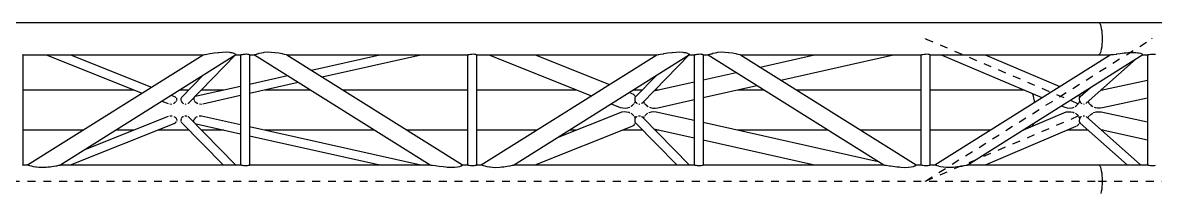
# Model space of a CAD drawing. Header units: millimetres. Extents: x 149919 to 150445, y 136651 to 136866.
# Drawn here: x 150405.16 to 150419.48, y 136773.93 to 136776.08 of the extents above; entities that cross this region are included whole.
import ezdxf

# ---------------------------------------------------------------- set-up
doc = ezdxf.new("R2010")
doc.units = ezdxf.units.MM
doc.header["$LTSCALE"] = 0.25
doc.linetypes.add('CENTER', pattern=[50.8, 31.75, -6.35, 6.35, -6.35])
doc.linetypes.add('XKITLINE00', pattern=[0])

# ---------------------------------------------------------------- blocks, each defined once
blk = doc.blocks.new('çatıı')
at = {"color": 8, "linetype": 'XKITLINE00'}
for p, q in [((26261.4, 12570.6), (27695.3, 12570.6)), ((27695.3, 12570.6), (27696.2, 12570.3)), ((27695.3, 12570.6), (29017.3, 12570.6)), ((27695.3, 12570.6), (27696.2, 12570.3)), ((27696.2, 12570.3), (27696.9, 12569.4)), ((27696.2, 12570.3), (27696.9, 12569.4)), ((27696.9, 12569.4), (27697.7, 12567.9)), ((27696.9, 12569.4), (27697.7, 12567.9)), ((27697.7, 12567.9), (27698.3, 12565.8)), ((27697.7, 12567.9), (27698.3, 12565.8)), ((27698.3, 12565.8), (27698.9, 12563.3)), ((27698.9, 12563.3), (27699.4, 12560.4)), ((27699.4, 12560.4), (27699.7, 12557.2)), ((27699.7, 12557.2), (27699.9, 12553.8)), ((27699.9, 12546.7), (27699.7, 12543.3)), ((27699.9, 12553.8), (27700, 12550.3)), ((27700, 12550.3), (27699.9, 12546.7)), ((26568.2, 12530.8), (26571.6, 12531.4)), ((26571.6, 12531.4), (26572.2, 12531.5)), ((26572.2, 12531.5), (26577.2, 12532.3)), ((26577.2, 12532.3), (26582.4, 12532.9)), ((26582.4, 12532.9), (26583.1, 12533)), ((26583.1, 12533), (26587.7, 12533.4)), ((26587.7, 12533.4), (26592.5, 12533.5)), ((26592.5, 12533.5), (26596.5, 12533.2)), ((26596.5, 12533.2), (26597.8, 12533)), ((26597.8, 12533), (26599.7, 12532.7)), ((26599.7, 12532.7), (26602.1, 12532)), ((26602.1, 12532), (26603.1, 12531.4)), ((26603.1, 12531.4), (26603.6, 12531.2)), ((26603.6, 12531.2), (26604.5, 12530.6)), ((26614.5, 12530.7), (26616.3, 12530.9)), ((26616.3, 12530.9), (26618, 12531)), ((26618, 12531), (26619.6, 12530.8)), ((26630, 12530.5), (26631.7, 12531.1)), ((26631.7, 12531.1), (26632.7, 12531.3)), ((26632.7, 12531.3), (26634, 12531.9)), ((26634, 12531.9), (26637, 12532.6)), ((26637, 12532.6), (26639.5, 12532.9)), ((26639.5, 12532.9), (26640.6, 12533.2)), ((26640.6, 12533.2), (26644.7, 12533.5)), ((26644.7, 12533.5), (26649.4, 12533.4)), ((26649.4, 12533.4), (26654.1, 12532.9)), ((26654.1, 12532.9), (26654.3, 12532.9)), ((26654.3, 12532.9), (26659, 12532.3)), ((26659, 12532.3), (26663.2, 12531.5)), ((26663.2, 12531.5), (26663.9, 12531.3)), ((26663.9, 12531.3), (26666.4, 12530.9)), ((26666.4, 12530.9), (26668.2, 12530.3)), ((26901.3, 12530.7), (26903.1, 12530.9)), ((26903.1, 12530.9), (26904.8, 12531)), ((26904.8, 12531), (26906.4, 12530.8)), ((27141.7, 12530.8), (27145.2, 12531.3)), ((27145.2, 12531.3), (27145.7, 12531.5)), ((27145.7, 12531.5), (27150.7, 12532.3)), ((27150.7, 12532.3), (27155.9, 12532.9)), ((27155.9, 12532.9), (27156.7, 12532.9)), ((27156.7, 12532.9), (27161.2, 12533.4)), ((27161.2, 12533.4), (27166, 12533.5)), ((27166, 12533.5), (27170, 12533.2)), ((27170, 12533.2), (27171.3, 12532.9)), ((27171.3, 12532.9), (27173.3, 12532.7)), ((27173.3, 12532.7), (27175.7, 12532)), ((27175.7, 12532), (27176.7, 12531.3)), ((27176.7, 12531.3), (27177.2, 12531.2)), ((27177.2, 12531.2), (27178.1, 12530.6)), ((27188.1, 12530.7), (27189.9, 12530.9)), ((27189.9, 12530.9), (27191.6, 12531)), ((27191.6, 12531), (27193.2, 12530.8)), ((27203.6, 12530.5), (27205.4, 12531.1)), ((27205.4, 12531.1), (27206.3, 12531.3)), ((27206.3, 12531.3), (27207.6, 12531.9)), ((27207.6, 12531.9), (27210.6, 12532.6)), ((27210.6, 12532.6), (27213, 12532.9)), ((27213, 12532.9), (27214.2, 12533.1)), ((27214.2, 12533.1), (27218.3, 12533.5)), ((27218.3, 12533.5), (27223, 12533.4)), ((27223, 12533.4), (27227.7, 12532.9)), ((27227.7, 12532.9), (27228, 12532.9)), ((27228, 12532.9), (27232.6, 12532.3)), ((27232.6, 12532.3), (27236.8, 12531.5)), ((27236.8, 12531.5), (27237.5, 12531.3)), ((27237.5, 12531.3), (27240, 12530.9)), ((27474.9, 12530.7), (27476.6, 12530.9)), ((27476.6, 12530.9), (27478.4, 12531)), ((27478.4, 12531), (27480, 12530.8)), ((27696.9, 12531.2), (27696.2, 12530.3)), ((27696.9, 12531.2), (27696.2, 12530.3)), ((27697.7, 12532.7), (27696.9, 12531.2)), ((27697.7, 12532.7), (27696.9, 12531.2)), ((27698.3, 12534.7), (27697.7, 12532.7)), ((27698.3, 12534.7), (27697.7, 12532.7)), ((27698.9, 12537.2), (27698.3, 12534.7)), ((27699.4, 12540.1), (27698.9, 12537.2)), ((27699.7, 12543.3), (27699.4, 12540.1)), ((27714.2, 12530.4), (27718, 12530.9)), ((27718, 12530.9), (27718.7, 12531)), ((27718.7, 12531), (27722.9, 12531.7)), ((27722.9, 12531.7), (27728, 12532.3)), ((27728, 12532.3), (27730.4, 12532.4)), ((27730.4, 12532.4), (27733.3, 12532.8)), ((27733.3, 12532.8), (27738.3, 12533)), ((27738.3, 12533), (27742.5, 12532.8)), ((27742.5, 12532.8), (27744.7, 12532.4)), ((27744.7, 12532.4), (27745.8, 12532.3)), ((27745.8, 12532.3), (27748.4, 12531.8)), ((27748.4, 12531.8), (27750, 12531)), ((27750, 12531), (27751, 12530.5)), ((27761.1, 12530.7), (27762.9, 12530.9)), ((27762.9, 12530.9), (27764.6, 12530.9)), ((27764.6, 12530.9), (27766.2, 12530.8)), ((26334.9, 12530.3), (26335.2, 12530.1)), ((26335.2, 12530.1), (26335.2, 12390.5)), ((26335.2, 12530), (26563.5, 12530)), ((26341.3, 12390.6), (26563.4, 12530)), ((26364.9, 12530), (26486.1, 12481.5)), ((26382.2, 12390.5), (26604.7, 12530.2)), ((26395.5, 12530), (26498, 12489)), ((26604.1, 12529.8), (26545.5, 12469.7)), ((26563.4, 12529.9), (26563.5, 12530)), ((26563.5, 12530), (26563.4, 12529.9)), ((26563.5, 12530), (26565.2, 12530.3)), ((26565.2, 12530.3), (26565.9, 12530.3)), ((26565.9, 12530.3), (26568.2, 12530.8)), ((26604.5, 12530.6), (26604.4, 12530.3)), ((26604.4, 12530.3), (26604.7, 12530.2)), ((26604.4, 12530), (26610.8, 12530)), ((26610.6, 12530), (26610.6, 12390.6)), ((26610.7, 12530), (26610.8, 12529.9)), ((26610.8, 12530), (26611.6, 12530.2)), ((26610.8, 12529.9), (26610.8, 12530)), ((26611.6, 12530.2), (26612.8, 12530.3)), ((26612.8, 12530.3), (26612.9, 12530.4)), ((26612.9, 12530.4), (26614.5, 12530.7)), ((26619.6, 12530.8), (26620.9, 12530.6)), ((26620.9, 12530.6), (26621.3, 12530.3)), ((26621.3, 12530.3), (26621.7, 12530.3)), ((26621.7, 12530.3), (26622, 12530.1)), ((26622, 12530.1), (26622, 12390.5)), ((26622, 12530), (26628.5, 12530)), ((26628.1, 12530), (26628.4, 12529.9)), ((26628.1, 12530), (26850.2, 12390.6)), ((26628.4, 12529.9), (26628.7, 12530.1)), ((26628.7, 12530.1), (26629.8, 12530.3)), ((26629.8, 12530.3), (26630, 12530.5)), ((26668.2, 12530.3), (26668.5, 12530.3)), ((26668.5, 12530.3), (26669.1, 12530)), ((26669.1, 12530), (26897.6, 12530)), ((26669.1, 12530), (26891.2, 12390.6)), ((26700.2, 12510.5), (26786.9, 12530)), ((26713.7, 12502), (26838.4, 12530)), ((26897.4, 12530), (26897.4, 12390.6)), ((26897.5, 12530), (26897.6, 12529.9)), ((26897.6, 12530), (26898.4, 12530.2)), ((26897.6, 12529.9), (26897.6, 12530)), ((26898.4, 12530.2), (26899.6, 12530.3)), ((26899.6, 12530.3), (26899.7, 12530.4)), ((26899.7, 12530.4), (26901.3, 12530.7)), ((26906.4, 12530.8), (26907.7, 12530.6)), ((26907.7, 12530.6), (26908.1, 12530.3)), ((26908.1, 12530.3), (26908.5, 12530.3)), ((26908.5, 12530.3), (26908.8, 12530.1)), ((26908.8, 12530.1), (26908.8, 12390.5)), ((26908.8, 12530), (27137.1, 12530)), ((26914.9, 12390.6), (27137, 12530)), ((26924.4, 12530), (27054.2, 12478)), ((26955.8, 12390.5), (27178.3, 12530.2)), ((26983.2, 12530), (27077.1, 12492.4)), ((27177.7, 12529.8), (27119.1, 12469.7)), ((27137, 12529.9), (27137.1, 12530)), ((27137, 12530), (27137, 12529.9)), ((27137.1, 12530), (27138.7, 12530.3)), ((27138.7, 12530.3), (27139.5, 12530.3)), ((27139.5, 12530.3), (27141.7, 12530.8)), ((27178.1, 12530.6), (27178, 12530.3)), ((27178, 12530.3), (27178.3, 12530.2)), ((27178, 12530), (27184.4, 12530)), ((27184.2, 12530), (27184.2, 12390.6)), ((27184.3, 12530), (27184.4, 12529.9)), ((27184.4, 12530), (27185.2, 12530.2)), ((27184.4, 12529.9), (27184.4, 12530)), ((27185.2, 12530.2), (27186.3, 12530.3)), ((27186.3, 12530.3), (27186.5, 12530.4)), ((27186.5, 12530.4), (27188.1, 12530.7)), ((27193.2, 12530.8), (27194.5, 12530.6)), ((27194.5, 12530.6), (27194.9, 12530.3)), ((27194.9, 12530.3), (27195.3, 12530.3)), ((27195.3, 12530.3), (27195.6, 12530.1)), ((27195.6, 12530.1), (27195.6, 12390.5)), ((27195.6, 12530), (27202.1, 12530)), ((27201.7, 12530), (27202, 12529.9)), ((27201.7, 12530), (27423.8, 12390.6)), ((27202, 12529.9), (27202.3, 12530.1)), ((27202.3, 12530.1), (27203.4, 12530.3)), ((27203.4, 12530.3), (27203.6, 12530.5)), ((27240, 12530.9), (27241.8, 12530.3)), ((27241.8, 12530.3), (27242.1, 12530.3)), ((27242.1, 12530.3), (27242.7, 12530)), ((27242.7, 12530), (27471.2, 12530)), ((27242.7, 12530), (27464.8, 12390.6)), ((27267.4, 12514.5), (27336.3, 12530)), ((27293.7, 12498), (27436.2, 12530)), ((27470.9, 12530), (27470.9, 12390.6)), ((27471.1, 12530), (27471.2, 12529.9)), ((27471.2, 12530), (27472, 12530.2)), ((27471.2, 12529.9), (27471.2, 12530)), ((27472, 12530.2), (27473.1, 12530.3)), ((27473.1, 12530.3), (27473.3, 12530.4)), ((27473.3, 12530.4), (27474.9, 12530.7)), ((27480, 12530.8), (27481.3, 12530.6)), ((27481.3, 12530.6), (27481.7, 12530.3)), ((27481.7, 12530.3), (27482.1, 12530.3)), ((27482.1, 12530.3), (27482.3, 12530.1)), ((27482.3, 12530.1), (27482.3, 12390.5)), ((27482.3, 12530), (27695.3, 12530)), ((27488.4, 12390.6), (27710.1, 12530)), ((27496.5, 12530), (27623.9, 12475.8)), ((27529.3, 12390.5), (27751.3, 12530.1)), ((27552.1, 12530), (27646.3, 12489.9)), ((27679.9, 12468.6), (27742.8, 12524.8)), ((27695.3, 12530), (27696.2, 12530.3)), ((27695.3, 12530), (27696.2, 12530.3)), ((27695.3, 12530), (27710.6, 12530)), ((27710.2, 12529.9), (27711.5, 12530.1)), ((27710.2, 12529.9), (27710.2, 12530)), ((27710.2, 12529.9), (27710.2, 12529.9)), ((27711.5, 12530.1), (27712.8, 12530.2)), ((27712.8, 12530.2), (27714.2, 12530.4)), ((27751, 12530.5), (27751, 12530.2)), ((27751, 12530.2), (27751.3, 12530.1)), ((27751.1, 12530), (27757.5, 12530)), ((27757.2, 12530), (27757.2, 12390.6)), ((27757.3, 12530), (27757.4, 12529.9)), ((27757.4, 12530), (27758.2, 12530.2)), ((27757.4, 12529.9), (27757.4, 12530)), ((27758.2, 12530.2), (27759.5, 12530.3)), ((27759.5, 12530.3), (27761.1, 12530.7)), ((27759.5, 12530.3), (27759.5, 12530.3)), ((27766.2, 12530.8), (27767.5, 12530.6)), ((26563.3, 12504.1), (26535.9, 12476.1)), ((26622, 12492.9), (26669.9, 12503.7)), ((27136.9, 12504.1), (27109.6, 12476.2)), ((27195.6, 12498.4), (27237.1, 12507.7)), ((26553.4, 12477.6), (26610.6, 12490.4)), ((26622, 12481.4), (26683.5, 12495.2)), ((27133.3, 12484.4), (27184.2, 12495.8)), ((27195.6, 12475.9), (27263.5, 12491.2)), ((27672.4, 12477.2), (27685.2, 12488.5)), ((27698.3, 12485.1), (27757.2, 12498)), ((26335.2, 12485.7), (26475.6, 12485.7)), ((26523.1, 12478.9), (26526.9, 12477.4)), ((26526.9, 12477.4), (26528, 12476.8)), ((26528, 12476.8), (26528.4, 12476.5)), ((26528.4, 12476.5), (26529.3, 12475.5)), ((26529.5, 12474.9), (26529.8, 12473.8)), ((26529.8, 12473.8), (26529.7, 12473.5)), ((26533.9, 12485.7), (26545.2, 12485.7)), ((26535.3, 12474.8), (26535.2, 12473.5)), ((26535.3, 12474.9), (26535.3, 12474.8)), ((26535.9, 12476.1), (26535.6, 12475.5)), ((26552, 12476.5), (26551.4, 12475.6)), ((26551.4, 12475.6), (26551.4, 12475.5)), ((26551.4, 12474.9), (26551.4, 12474.1)), ((26551.4, 12474.1), (26551.6, 12473.5)), ((26552.4, 12476.9), (26553.4, 12477.6)), ((26561, 12485.7), (26589.6, 12485.7)), ((26563, 12468.1), (26610.6, 12478.8)), ((26641.2, 12485.7), (26698.7, 12485.7)), ((26739.7, 12485.7), (26897.4, 12485.7)), ((26908.8, 12485.7), (27035.1, 12485.7)), ((27102.2, 12482.4), (27104.4, 12481.5)), ((27104.4, 12481.5), (27105.4, 12481)), ((27106.4, 12480.6), (27106.6, 12480.5)), ((27106.6, 12480.5), (27107.7, 12479.6)), ((27107.5, 12485.7), (27118.8, 12485.7)), ((27107.7, 12479.6), (27108.2, 12479.2)), ((27108.2, 12479.2), (27108.7, 12478.5)), ((27109.1, 12478), (27109.4, 12477.5)), ((27109.2, 12475.1), (27109.1, 12473.6)), ((27109.3, 12475.5), (27109.2, 12475.1)), ((27109.6, 12476.2), (27109.3, 12475.5)), ((27109.4, 12477.5), (27109.5, 12476.8)), ((27109.5, 12476.8), (27109.7, 12476.3)), ((27134.6, 12485.7), (27139, 12485.7)), ((27238.9, 12485.7), (27272.3, 12485.7)), ((27313.3, 12485.7), (27470.9, 12485.7)), ((27482.3, 12485.7), (27600.6, 12485.7)), ((27612.1, 12480.8), (27612.8, 12478.2)), ((27612.1, 12480.8), (27612.8, 12478.2)), ((27612.8, 12478.2), (27613.4, 12475.2)), ((27612.8, 12478.2), (27613.4, 12475.2)), ((27613.4, 12475.2), (27613.9, 12471.8)), ((27613.4, 12475.2), (27613.9, 12471.8)), ((27670, 12479), (27670.4, 12478.5)), ((27670.8, 12478), (27671, 12477.6)), ((27671, 12477.6), (27671.2, 12476.8)), ((27671.3, 12475.4), (27671.1, 12475)), ((27671.1, 12475), (27671.1, 12473.5)), ((27671.2, 12476.8), (27671.5, 12476.2)), ((27671.4, 12476.2), (27671.3, 12475.4)), ((27672, 12476.8), (27671.5, 12476.2)), ((27672.4, 12477.2), (27672, 12476.8)), ((27680.6, 12485.7), (27682, 12485.7)), ((27699, 12485.7), (27701, 12485.7)), ((27700.4, 12463.1), (27757.2, 12475.6)), ((26511.2, 12471.4), (26519, 12468.3)), ((26521.1, 12467.8), (26523.4, 12467.7)), ((26521.1, 12467.8), (26521.1, 12467.8)), ((26523.4, 12467.7), (26523.5, 12467.8)), ((26525.9, 12468.4), (26527.3, 12469.2)), ((26528, 12470), (26527.3, 12469.2)), ((26528, 12470), (26528.7, 12470.6)), ((26529.2, 12471.5), (26528.7, 12470.6)), ((26529.7, 12473.5), (26529.6, 12472.1)), ((26529.6, 12472.1), (26529.6, 12472.1)), ((26535.2, 12473.5), (26535.2, 12473.2)), ((26535.2, 12473.2), (26535.4, 12472.1)), ((26535.6, 12471.5), (26536.5, 12470.1)), ((26536.5, 12470.1), (26536.6, 12470)), ((26536.6, 12470), (26537.7, 12468.9)), ((26537.7, 12468.9), (26538.5, 12468.4)), ((26540.6, 12467.8), (26541, 12467.7)), ((26541, 12467.7), (26541.7, 12467.8)), ((26544, 12468.4), (26544.3, 12468.6)), ((26544.3, 12468.6), (26545.5, 12469.7)), ((26545.5, 12469.9), (26545.5, 12469.7)), ((26551.6, 12473.5), (26551.9, 12472.5)), ((26551.9, 12472.5), (26552.2, 12472.1)), ((26552.6, 12471.5), (26553, 12470.9)), ((26553, 12470.9), (26554.1, 12470)), ((26554.1, 12470), (26554.6, 12469.5)), ((26554.6, 12469.5), (26556.5, 12468.4)), ((26558.6, 12467.8), (26560.9, 12467.7)), ((26560.9, 12467.7), (26561.2, 12467.8)), ((27079.3, 12468), (27090.8, 12463.4)), ((27090.8, 12463.4), (27093.8, 12462.7)), ((27093.8, 12462.7), (27096.9, 12462.5)), ((27096.9, 12462.5), (27099.9, 12462.9)), ((27099.9, 12462.9), (27102.7, 12463.8)), ((27102.7, 12463.8), (27102.8, 12463.9)), ((27104, 12464.6), (27105.1, 12465.2)), ((27105.1, 12465.2), (27106.1, 12466.2)), ((27106.1, 12466.2), (27107.1, 12467)), ((27107.7, 12467.8), (27107.1, 12467)), ((27108.6, 12469), (27108.2, 12468.4)), ((27109, 12470), (27108.6, 12469)), ((27109.5, 12471), (27109, 12470)), ((27109.1, 12473.6), (27109.2, 12473.3)), ((27109.2, 12473.3), (27109.3, 12471.7)), ((27109.3, 12471.7), (27109.5, 12470.9)), ((27109.5, 12470.9), (27110.1, 12470.1)), ((27110.1, 12470.1), (27110.2, 12470)), ((27110.2, 12470), (27111.3, 12468.8)), ((27111.3, 12468.8), (27112.1, 12468.4)), ((27114.2, 12467.8), (27114.6, 12467.7)), ((27114.6, 12467.7), (27115.3, 12467.8)), ((27117.6, 12468.4), (27117.9, 12468.6)), ((27117.9, 12468.6), (27119.1, 12469.7)), ((27119.1, 12469.9), (27119.1, 12469.7)), ((27119.9, 12470.6), (27120.3, 12470)), ((27120.3, 12470), (27121.4, 12468.4)), ((27121.9, 12467.8), (27123.7, 12466.1)), ((27123.7, 12466.1), (27123.9, 12465.9)), ((27123.9, 12465.9), (27125.9, 12464.6)), ((27127.5, 12463.9), (27129, 12463.2)), ((27129, 12463.2), (27132, 12462.6)), ((27132, 12462.6), (27135, 12462.6)), ((27135, 12462.6), (27138.1, 12463)), ((27138.1, 12463), (27184.2, 12473.4)), ((27613.9, 12471.8), (27614.1, 12469.6)), ((27613.9, 12471.8), (27614.1, 12469.6)), ((27648.3, 12465.4), (27652.8, 12463.5)), ((27652.8, 12463.5), (27655.8, 12462.8)), ((27655.8, 12462.8), (27658.9, 12462.6)), ((27658.9, 12462.6), (27661.9, 12463)), ((27661.9, 12463), (27664.6, 12463.9)), ((27665.8, 12464.6), (27667, 12465.3)), ((27667, 12465.3), (27668, 12466.2)), ((27668, 12466.2), (27668.9, 12467.1)), ((27669.5, 12467.8), (27668.9, 12467.1)), ((27670.4, 12469.1), (27670, 12468.5)), ((27670.8, 12470), (27670.4, 12469.1)), ((27671.4, 12471.3), (27670.8, 12470)), ((27671.1, 12473.5), (27671.1, 12473.3)), ((27671.1, 12473.3), (27671.3, 12471.7)), ((27671.3, 12471.7), (27671.4, 12471.3)), ((27671.4, 12471.3), (27672.1, 12470.1)), ((27672.1, 12470.1), (27672.2, 12470)), ((27672.2, 12470), (27673.4, 12468.8)), ((27673.4, 12468.8), (27674.1, 12468.4)), ((27676.3, 12467.8), (27676.7, 12467.7)), ((27676.7, 12467.7), (27677.3, 12467.8)), ((27679.5, 12468.4), (27679.9, 12468.6)), ((27682, 12470.5), (27682.4, 12470)), ((27682.4, 12470), (27683.5, 12468.5)), ((27682.4, 12470), (27682.4, 12470)), ((27684.1, 12467.8), (27685.9, 12466.2)), ((27685.9, 12466.2), (27686.1, 12466)), ((27686.1, 12466), (27688.2, 12464.6)), ((27689.7, 12463.9), (27691.2, 12463.3)), ((27691.2, 12463.3), (27694.2, 12462.7)), ((27694.2, 12462.7), (27697.3, 12462.7)), ((27697.3, 12462.7), (27700.4, 12463.1)), ((26413, 12409.8), (26519.7, 12452.5)), ((26521.2, 12452.8), (26521.9, 12452.9)), ((26521.9, 12452.9), (26524.2, 12452.8)), ((26526.2, 12452.1), (26527.9, 12451)), ((26527.9, 12451), (26528.2, 12450.7)), ((26528.2, 12450.7), (26529.2, 12449.6)), ((26528.2, 12443.9), (26529.3, 12445)), ((26529.2, 12449.6), (26529.4, 12449.1)), ((26529.4, 12445.1), (26529.3, 12445)), ((26529.9, 12446.4), (26529.6, 12445.7)), ((26529.7, 12448.5), (26529.9, 12448)), ((26529.9, 12448), (26529.8, 12447.1)), ((26529.8, 12447.1), (26529.9, 12446.4)), ((26535.4, 12448.5), (26535.1, 12447.4)), ((26535.1, 12447.4), (26535.1, 12447.1)), ((26535.1, 12447.1), (26535.2, 12445.8)), ((26535.2, 12445.8), (26535.3, 12445.7)), ((26536.4, 12450.5), (26535.5, 12449.1)), ((26535.6, 12445.1), (26535.8, 12444.5)), ((26536.4, 12450.5), (26536.6, 12450.7)), ((26536.6, 12450.7), (26537.7, 12451.8)), ((26537.7, 12451.8), (26538.3, 12452.1)), ((26540.3, 12452.8), (26541, 12452.9)), ((26541, 12452.9), (26542.7, 12452.7)), ((26544, 12452.1), (26544.2, 12452)), ((26544.2, 12452), (26545.4, 12450.9)), ((26545.4, 12450.9), (26545.5, 12450.7)), ((26545.4, 12450.9), (26604.3, 12390.6)), ((26551.3, 12446.9), (26551.1, 12445.7)), ((26551.4, 12447.1), (26551.3, 12446.9)), ((26551.3, 12445.1), (26551.5, 12444.6)), ((26551.9, 12448.5), (26551.4, 12447.1)), ((26553.1, 12450.1), (26552.3, 12449.1)), ((26553.1, 12450.1), (26553.9, 12450.7)), ((26553.9, 12450.7), (26554.8, 12451.4)), ((26554.8, 12451.4), (26556.2, 12452.1)), ((26558.5, 12452.8), (26558.9, 12452.9)), ((26558.9, 12452.9), (26561.2, 12452.9)), ((26561.2, 12452.9), (26610.6, 12441.8)), ((27011.5, 12425.5), (27089.6, 12456.7)), ((27089.6, 12456.7), (27092.5, 12457.6)), ((27092.5, 12457.6), (27095.6, 12458.1)), ((27095.6, 12458.1), (27098.6, 12458)), ((27098.6, 12458), (27101.5, 12457.3)), ((27101.5, 12457.3), (27102.9, 12456.7)), ((27104.3, 12456), (27106.3, 12454.5)), ((27106.3, 12454.5), (27106.3, 12454.5)), ((27106.3, 12454.5), (27107.9, 12452.8)), ((27108.3, 12452.1), (27109.1, 12450.7)), ((27109.1, 12450.7), (27109.3, 12450.5)), ((27109.2, 12447.2), (27109.1, 12447)), ((27109.1, 12447), (27109.2, 12445.7)), ((27109.3, 12448.8), (27109.2, 12448.1)), ((27109.2, 12447.9), (27109.2, 12447.2)), ((27109.2, 12445.6), (27109.2, 12445.5)), ((27109.2, 12445.5), (27109.3, 12445.1)), ((27109.3, 12450.5), (27109.5, 12449.7)), ((27109.6, 12449.9), (27109.3, 12448.8)), ((27109.3, 12445.1), (27109.6, 12444.3)), ((27110, 12450.5), (27109.6, 12449.9)), ((27110, 12450.5), (27110.2, 12450.7)), ((27110.2, 12450.7), (27111.3, 12451.8)), ((27111.3, 12451.8), (27111.9, 12452.1)), ((27113.9, 12452.8), (27114.6, 12452.9)), ((27114.6, 12452.9), (27116.3, 12452.7)), ((27117.6, 12452.1), (27117.8, 12452)), ((27117.8, 12452), (27119, 12450.9)), ((27119, 12450.9), (27119.1, 12450.7)), ((27119, 12450.9), (27177.9, 12390.6)), ((27120.2, 12450.7), (27119.7, 12450)), ((27120.8, 12451.7), (27120.2, 12450.7)), ((27121.1, 12452.1), (27120.8, 12451.7)), ((27122.6, 12453.7), (27121.8, 12452.8)), ((27122.6, 12453.7), (27123.6, 12454.5)), ((27123.6, 12454.5), (27124.8, 12455.5)), ((27124.8, 12455.5), (27125.7, 12456)), ((27127, 12456.7), (27127.3, 12456.8)), ((27127.3, 12456.8), (27130.1, 12457.7)), ((27130.1, 12457.7), (27133.2, 12458.1)), ((27133.2, 12458.1), (27136.2, 12457.9)), ((27136.2, 12457.9), (27184.2, 12447.1)), ((27598.7, 12434.1), (27651.5, 12456.6)), ((27651.5, 12456.6), (27654.4, 12457.6)), ((27654.4, 12457.6), (27657.5, 12458)), ((27657.5, 12458), (27660.5, 12457.9)), ((27660.5, 12457.9), (27663.4, 12457.2)), ((27663.4, 12457.2), (27664.6, 12456.7)), ((27666.1, 12456), (27668.1, 12454.5)), ((27668.1, 12454.5), (27668.2, 12454.4)), ((27668.2, 12454.4), (27669.7, 12452.8)), ((27670.1, 12452.1), (27670.9, 12450.6)), ((27670.9, 12450.6), (27671, 12450.4)), ((27671, 12450.4), (27671.4, 12449.4)), ((27671.2, 12447.9), (27671.1, 12447.3)), ((27671.1, 12447.3), (27671.1, 12447.1)), ((27671.1, 12447.1), (27671.1, 12445.7)), ((27671.1, 12445.6), (27671.1, 12445.5)), ((27671.1, 12445.5), (27671.3, 12445.1)), ((27671.3, 12448.9), (27671.2, 12448)), ((27671.4, 12449.5), (27671.3, 12448.9)), ((27671.3, 12445.1), (27671.4, 12444.4)), ((27672, 12450.5), (27671.4, 12449.5)), ((27672, 12450.5), (27672.2, 12450.6)), ((27672.2, 12450.6), (27673.3, 12451.8)), ((27673.3, 12451.8), (27674, 12452.1)), ((27676, 12452.8), (27676.6, 12452.9)), ((27676.6, 12452.9), (27677.6, 12452.8)), ((27679.6, 12452.1), (27679.8, 12452)), ((27679.8, 12452), (27748.6, 12390.6)), ((27682.3, 12450.6), (27681.9, 12450.1)), ((27682.9, 12451.7), (27682.3, 12450.6)), ((27683.3, 12452.1), (27682.9, 12451.7)), ((27684.8, 12453.7), (27683.9, 12452.8)), ((27684.8, 12453.7), (27685.7, 12454.4)), ((27685.7, 12454.4), (27687, 12455.4)), ((27687, 12455.4), (27688, 12456)), ((27689.3, 12456.7), (27689.5, 12456.8)), ((27689.5, 12456.8), (27692.4, 12457.7)), ((27692.4, 12457.7), (27695.5, 12458)), ((27695.5, 12458), (27698.6, 12457.8)), ((27698.6, 12457.8), (27757.2, 12445)), ((26335.2, 12434.9), (26411.9, 12434.9)), ((26395.5, 12390.6), (26526.5, 12443)), ((26452.9, 12434.9), (26475.6, 12434.9)), ((26506.2, 12434.9), (26545.2, 12434.9)), ((26526.5, 12443), (26528.1, 12443.8)), ((26528.2, 12443.9), (26528.1, 12443.8)), ((26535.8, 12444.5), (26588.5, 12390.6)), ((26552.8, 12443.2), (26554.5, 12442.7)), ((26554.5, 12442.7), (26610.6, 12430.1)), ((26561, 12434.9), (26589.5, 12434.9)), ((26622, 12439.2), (26838.5, 12390.6)), ((26641.2, 12434.9), (26779.6, 12434.9)), ((26820.7, 12434.9), (26897.4, 12434.9)), ((26908.8, 12434.9), (26985.5, 12434.9)), ((26983.3, 12390.6), (27105.6, 12439.5)), ((27026.5, 12434.9), (27035, 12434.9)), ((27094, 12434.9), (27118.8, 12434.9)), ((27105.6, 12439.5), (27105.6, 12439.6)), ((27106.4, 12440), (27107.5, 12440.7)), ((27107.8, 12441), (27107.5, 12440.7)), ((27108.9, 12442.1), (27107.8, 12441)), ((27109.7, 12443.9), (27109.1, 12442.6)), ((27109.6, 12444.3), (27162.1, 12390.6)), ((27109.8, 12444), (27109.7, 12443.9)), ((27109.8, 12444.1), (27109.8, 12444)), ((27133.3, 12436.2), (27184.2, 12424.8)), ((27134.6, 12434.9), (27139.2, 12434.9)), ((27195.6, 12444.6), (27416.9, 12394.9)), ((27238.7, 12434.9), (27353.2, 12434.9)), ((27394.2, 12434.9), (27470.9, 12434.9)), ((27482.3, 12434.9), (27558.9, 12434.9)), ((27552.3, 12390.6), (27667.2, 12439.5)), ((27599.9, 12434.9), (27600.4, 12434.9)), ((27612.8, 12442.3), (27612.1, 12439.9)), ((27612.8, 12442.3), (27612.1, 12439.9)), ((27613, 12443.1), (27612.8, 12442.3)), ((27613, 12443.1), (27612.8, 12442.3)), ((27656.3, 12434.9), (27682, 12434.9)), ((27667.2, 12439.5), (27667.3, 12439.5)), ((27668, 12440), (27669.1, 12440.6)), ((27669.4, 12441), (27669.1, 12440.6)), ((27670.6, 12442.1), (27669.4, 12441)), ((27671.4, 12443.8), (27670.8, 12442.6)), ((27671.4, 12444.4), (27671.6, 12444.3)), ((27671.5, 12443.9), (27671.4, 12443.8)), ((27671.5, 12444.3), (27671.5, 12443.9)), ((27671.6, 12444.3), (27672, 12443.8)), ((27672, 12443.8), (27672.4, 12443.4)), ((27672.4, 12443.4), (27731.6, 12390.6)), ((27698.3, 12435.5), (27757.2, 12422.6)), ((27699, 12434.9), (27701.1, 12434.9)), ((26622, 12427.6), (26786.8, 12390.6)), ((27195.6, 12422.2), (27336.5, 12390.6)), ((26334.9, 12390.4), (26335.2, 12390.5)), ((26335.2, 12390.6), (26341.5, 12390.6)), ((26341.4, 12390.6), (26342.4, 12390.4)), ((26341.4, 12390.6), (26341.5, 12390.6)), ((26341.5, 12390.6), (26341.4, 12390.6)), ((26342.4, 12390.4), (26342.9, 12390.4)), ((26342.9, 12390.4), (26343.8, 12390)), ((26343.8, 12390), (26345.8, 12389.6)), ((26345.8, 12389.6), (26345.9, 12389.5)), ((26345.9, 12389.5), (26348.5, 12388.8)), ((26348.5, 12388.8), (26351.8, 12388.2)), ((26351.8, 12388.2), (26352.5, 12388.2)), ((26352.5, 12388.2), (26355.7, 12387.8)), ((26355.7, 12387.8), (26360.1, 12387.7)), ((26360.1, 12387.7), (26365, 12387.9)), ((26365, 12387.9), (26367.1, 12388.2)), ((26367.1, 12388.2), (26369.8, 12388.4)), ((26369.8, 12388.4), (26374.3, 12389)), ((26374.3, 12389), (26377.2, 12389.6)), ((26377.2, 12389.6), (26378.2, 12389.7)), ((26378.2, 12389.7), (26380.9, 12390.2)), ((26380.9, 12390.2), (26381.5, 12390.4)), ((26381.5, 12390.4), (26382.2, 12390.5)), ((26382.3, 12390.6), (26610.9, 12390.6)), ((26610.7, 12390.6), (26610.8, 12390.6)), ((26610.8, 12390.6), (26611.6, 12390.5)), ((26610.8, 12390.6), (26610.8, 12390.6)), ((26611.6, 12390.5), (26612.8, 12390.4)), ((26612.8, 12390.4), (26612.9, 12390.4)), ((26612.9, 12390.4), (26614.5, 12390.1)), ((26614.5, 12390.1), (26616.3, 12389.9)), ((26616.3, 12389.9), (26618, 12389.9)), ((26618, 12389.9), (26619.6, 12390)), ((26619.6, 12390), (26620.9, 12390.2)), ((26620.9, 12390.2), (26621.3, 12390.4)), ((26621.3, 12390.4), (26621.7, 12390.4)), ((26621.7, 12390.4), (26622, 12390.5)), ((26622, 12390.6), (26850.7, 12390.6)), ((26850.3, 12390.6), (26850.4, 12390.6)), ((26850.4, 12390.6), (26851.2, 12390.5)), ((26851.2, 12390.5), (26852.8, 12390.4)), ((26852.8, 12390.4), (26853.4, 12390.3)), ((26853.4, 12390.3), (26857, 12389.8)), ((26857, 12389.8), (26858.6, 12389.6)), ((26858.6, 12389.6), (26861.6, 12389.1)), ((26861.6, 12389.1), (26866.7, 12388.5)), ((26866.7, 12388.5), (26870.1, 12388.2)), ((26870.1, 12388.2), (26872, 12388)), ((26872, 12388), (26877, 12387.7)), ((26877, 12387.7), (26881.4, 12387.7)), ((26881.4, 12387.7), (26885, 12388.2)), ((26885, 12388.2), (26887.8, 12388.7)), ((26887.8, 12388.7), (26889.7, 12389.4)), ((26889.8, 12389.6), (26889.7, 12389.4)), ((26889.8, 12389.6), (26890.9, 12390)), ((26891.2, 12390.4), (26890.9, 12390)), ((26891.2, 12390.6), (26897.7, 12390.6)), ((26891.2, 12390.6), (26891.3, 12390.4)), ((26891.2, 12390.4), (26891.3, 12390.4)), ((26897.5, 12390.6), (26897.6, 12390.6)), ((26897.6, 12390.6), (26898.4, 12390.5)), ((26897.6, 12390.6), (26897.6, 12390.6)), ((26898.4, 12390.5), (26899.6, 12390.4)), ((26899.6, 12390.4), (26899.7, 12390.4)), ((26899.7, 12390.4), (26901.3, 12390.1)), ((26901.3, 12390.1), (26903.1, 12389.9)), ((26903.1, 12389.9), (26904.8, 12389.9)), ((26904.8, 12389.9), (26906.4, 12390)), ((26906.4, 12390), (26907.7, 12390.2)), ((26907.7, 12390.2), (26908.1, 12390.4)), ((26908.1, 12390.4), (26908.5, 12390.4)), ((26908.5, 12390.4), (26908.8, 12390.5)), ((26908.8, 12390.6), (26915.1, 12390.6)), ((26915, 12390.6), (26916, 12390.4)), ((26915, 12390.6), (26915.1, 12390.6)), ((26915.1, 12390.6), (26915, 12390.6)), ((26916, 12390.4), (26916.5, 12390.4)), ((26916.5, 12390.4), (26917.4, 12390)), ((26917.4, 12390), (26919.4, 12389.6)), ((26919.4, 12389.6), (26919.5, 12389.5)), ((26919.5, 12389.5), (26922, 12388.7)), ((26922, 12388.7), (26925.4, 12388.2)), ((26925.4, 12388.2), (26926.1, 12388.2)), ((26926.1, 12388.2), (26929.2, 12387.8)), ((26929.2, 12387.8), (26933.6, 12387.6)), ((26933.6, 12387.6), (26938.5, 12387.9)), ((26938.5, 12387.9), (26940.7, 12388.2)), ((26940.7, 12388.2), (26943.4, 12388.4)), ((26943.4, 12388.4), (26947.9, 12389)), ((26947.9, 12389), (26950.8, 12389.6)), ((26950.8, 12389.6), (26951.7, 12389.7)), ((26951.7, 12389.7), (26954.4, 12390.2)), ((26954.4, 12390.2), (26955.1, 12390.4)), ((26955.1, 12390.4), (26955.8, 12390.5)), ((26955.9, 12390.6), (27184.5, 12390.6)), ((27184.3, 12390.6), (27184.4, 12390.6)), ((27184.4, 12390.6), (27185.2, 12390.5)), ((27184.4, 12390.6), (27184.4, 12390.6)), ((27185.2, 12390.5), (27186.4, 12390.4)), ((27186.4, 12390.4), (27186.5, 12390.4)), ((27186.5, 12390.4), (27188.1, 12390.1)), ((27188.1, 12390.1), (27189.9, 12389.9)), ((27189.9, 12389.9), (27191.6, 12389.9)), ((27191.6, 12389.9), (27193.2, 12390)), ((27193.2, 12390), (27194.5, 12390.2)), ((27194.5, 12390.2), (27194.9, 12390.4)), ((27194.9, 12390.4), (27195.3, 12390.4)), ((27195.3, 12390.4), (27195.6, 12390.5)), ((27195.6, 12390.6), (27424.3, 12390.6)), ((27423.9, 12390.6), (27424, 12390.6)), ((27424, 12390.6), (27424.8, 12390.5)), ((27424.8, 12390.5), (27426.4, 12390.4)), ((27426.4, 12390.4), (27427, 12390.3)), ((27427, 12390.3), (27430.6, 12389.7)), ((27430.6, 12389.7), (27432.2, 12389.6)), ((27432.2, 12389.6), (27435.2, 12389.1)), ((27435.2, 12389.1), (27440.3, 12388.4)), ((27440.3, 12388.4), (27443.7, 12388.2)), ((27443.7, 12388.2), (27445.6, 12387.9)), ((27445.6, 12387.9), (27450.7, 12387.6)), ((27450.7, 12387.6), (27455.1, 12387.7)), ((27455.1, 12387.7), (27458.4, 12388.2)), ((27458.4, 12388.2), (27458.6, 12388.2)), ((27458.6, 12388.2), (27461.4, 12388.7)), ((27461.4, 12388.7), (27463.3, 12389.4)), ((27463.4, 12389.6), (27463.3, 12389.4)), ((27463.4, 12389.6), (27464.5, 12390)), ((27464.8, 12390.4), (27464.5, 12390)), ((27464.8, 12390.6), (27471.3, 12390.6)), ((27464.8, 12390.6), (27464.9, 12390.4)), ((27464.8, 12390.4), (27464.9, 12390.4)), ((27471.1, 12390.6), (27471.2, 12390.6)), ((27471.2, 12390.6), (27472, 12390.5)), ((27471.2, 12390.6), (27471.2, 12390.6)), ((27472, 12390.5), (27473.1, 12390.4)), ((27473.1, 12390.4), (27473.3, 12390.4)), ((27473.3, 12390.4), (27474.9, 12390.1)), ((27474.9, 12390.1), (27476.6, 12389.9)), ((27476.6, 12389.9), (27478.4, 12389.9)), ((27478.4, 12389.9), (27480, 12390)), ((27480, 12390), (27481.3, 12390.2)), ((27481.3, 12390.2), (27481.7, 12390.4)), ((27481.7, 12390.4), (27482.1, 12390.4)), ((27482.1, 12390.4), (27482.3, 12390.5)), ((27482.3, 12390.6), (27488.7, 12390.6)), ((27488.5, 12390.6), (27488.6, 12390.6)), ((27488.6, 12390.6), (27488.6, 12390.6)), ((27488.7, 12390.6), (27489.5, 12390.5)), ((27489.5, 12390.5), (27490, 12390.4)), ((27490, 12390.4), (27490.4, 12390.3)), ((27490.5, 12390.3), (27491, 12390)), ((27491, 12390), (27492.9, 12389.6)), ((27492.9, 12389.6), (27493.1, 12389.5)), ((27493.1, 12389.5), (27493.7, 12389.4)), ((27493.8, 12389.3), (27495.7, 12388.8)), ((27495.7, 12388.8), (27499.1, 12388.3)), ((27499.1, 12388.3), (27499.6, 12388.3)), ((27499.6, 12388.3), (27502.9, 12387.9)), ((27503.1, 12387.9), (27507.4, 12387.8)), ((27507.4, 12387.8), (27508.6, 12387.8)), ((27509.3, 12387.9), (27512.2, 12388)), ((27512.2, 12388), (27514.2, 12388.3)), ((27514.2, 12388.3), (27517.1, 12388.5)), ((27517.1, 12388.5), (27521.6, 12389.1)), ((27521.6, 12389.1), (27522.7, 12389.3)), ((27522.8, 12389.4), (27524.3, 12389.6)), ((27524.3, 12389.6), (27525.4, 12389.8)), ((27525.4, 12389.8), (27528, 12390.3)), ((27528, 12390.3), (27528.6, 12390.4)), ((27528, 12390.3), (27528, 12390.3)), ((27528.6, 12390.4), (27529.3, 12390.5)), ((27529.4, 12390.6), (27695.3, 12390.6)), ((27695.3, 12390.6), (27696.2, 12390.3)), ((27695.3, 12390.6), (27757.6, 12390.6)), ((27695.3, 12390.6), (27696.2, 12390.3)), ((27696.2, 12390.3), (27696.9, 12389.4)), ((27696.2, 12390.3), (27696.9, 12389.4)), ((27696.9, 12389.4), (27697.7, 12387.9)), ((27696.9, 12389.4), (27697.7, 12387.9)), ((27697.7, 12387.9), (27698.3, 12385.8)), ((27697.7, 12387.9), (27698.4, 12385.8)), ((27757.3, 12390.6), (27757.4, 12390.6)), ((27757.4, 12390.6), (27758.2, 12390.5)), ((27757.4, 12390.6), (27757.4, 12390.6)), ((27758.2, 12390.5), (27759.5, 12390.4)), ((27759.5, 12390.4), (27761.1, 12390.1)), ((27761.1, 12390.1), (27762.9, 12389.9)), ((27762.9, 12389.9), (27764.6, 12389.9)), ((27764.6, 12389.9), (27766.2, 12389.9)), ((27766.2, 12389.9), (27767.5, 12390.2)), ((27698.4, 12385.8), (27698.9, 12383.3)), ((27698.9, 12383.3), (27699.4, 12380.4)), ((27699.4, 12380.4), (27699.7, 12377.2)), ((27699.7, 12377.2), (27700, 12373.8)), ((27700, 12373.8), (27700, 12370.3)), ((27699.4, 12360.1), (27698.9, 12357.2)), ((27699.7, 12363.3), (27699.4, 12360.1)), ((27700, 12366.7), (27699.7, 12363.3)), ((27700, 12370.3), (27700, 12366.7)), ((27698.9, 12357.2), (27698.4, 12354.7))]:
    blk.add_line(p, q, dxfattribs=at)
at = {"color": 8, "linetype": 'CENTER'}
for p, q in [((27476.6, 12550.3), (27670.4, 12467.8)), ((27476.6, 12370.3), (27762.9, 12550.3)), ((27476.6, 12370.3), (27670.4, 12452.8)), ((26261.3, 12370.3), (27695.3, 12370.3)), ((27695.3, 12370.3), (29052.6, 12370.3))]:
    blk.add_line(p, q, dxfattribs=at)
at = {"color": 8, "linetype": 'XKITLINE00'}
for centre in [(27476.6, 12550.3), (27762.9, 12550.3), (27670.4, 12467.8), (27670.4, 12452.8), (27476.6, 12370.3), (27476.6, 12370.3), (27695.3, 12370.3), (27695.3, 12370.3)]:
    blk.add_circle(centre, 0.05, dxfattribs=at)

msp = doc.modelspace()

# ---------------------------------------------------------------- block references
at = {"xscale": 0.009999943142843078, "yscale": 0.009999943142843078, "zscale": 0.009999943142843078}
msp.add_blockref('çatıı', (150141.814, 136650.373), dxfattribs=at)

doc.saveas('drawing.dxf')
